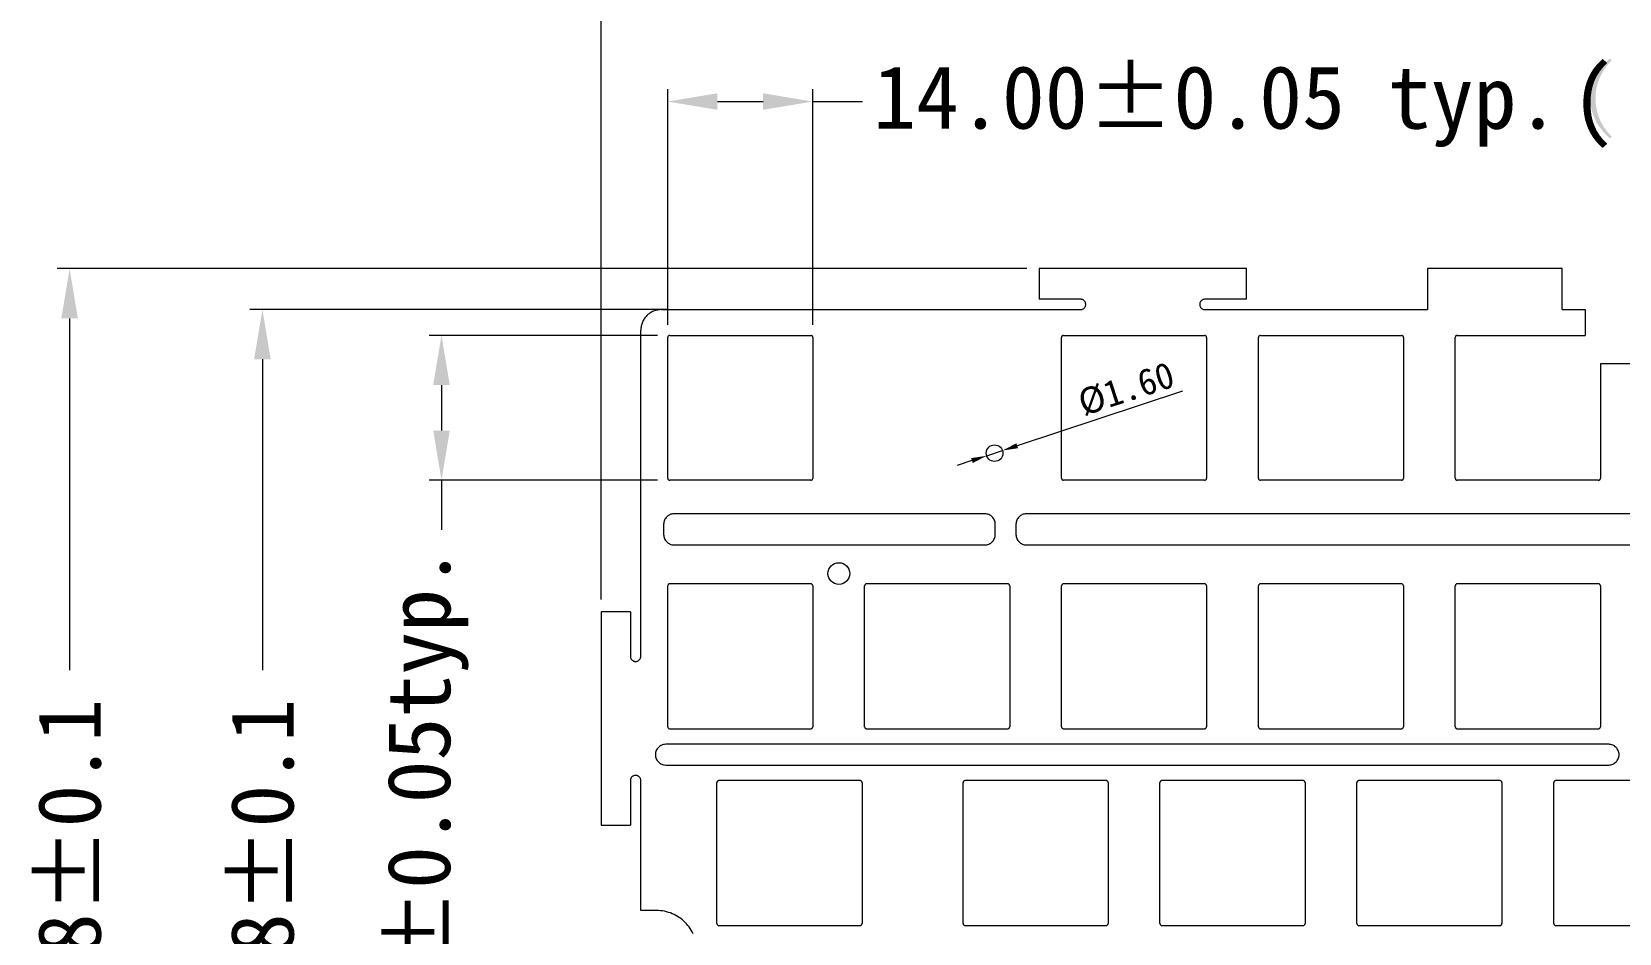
# Model space of a CAD drawing. Header units: millimetres. Extents: x 0 to 2822, y 422 to 2401.
# Drawn here: x 566 to 1183, y 1664 to 2015 of the extents above; entities that cross this region are included whole.
import ezdxf

# ---------------------------------------------------------------- set-up
doc = ezdxf.new("R2010")
doc.units = ezdxf.units.MM

msp = doc.modelspace()

# ---------------------------------------------------------------- hatches: boundary and pattern name
h = msp.add_hatch(color=7)
h.dxf.hatch_style = 2
h.paths.add_polyline_path([(1179.694942, 2003.511396), (1178.935013, 2002.685374), (1178.224119, 2001.844418), (1177.562252, 2000.988527), (1176.949408, 2000.117701), (1176.385578, 1999.231941), (1175.870757, 1998.331247), (1175.404938, 1997.415618), (1174.988115, 1996.485055), (1174.620331, 1995.541725), (1174.301628, 1994.587789), (1174.031991, 1993.623233), (1173.811408, 1992.648045), (1173.639866, 1991.662212), (1173.517352, 1990.66572), (1173.443853, 1989.658557), (1173.419356, 1988.64071), (1173.443853, 1987.591937), (1173.517352, 1986.560217), (1173.639866, 1985.54555), (1173.811408, 1984.547937), (1174.031991, 1983.567376), (1174.301628, 1982.603869), (1174.620331, 1981.657415), (1174.988115, 1980.728015), (1175.404938, 1979.813547), (1175.870757, 1978.911881), (1176.385578, 1978.023006), (1176.949408, 1977.146907), (1177.562252, 1976.283573), (1178.224119, 1975.432989), (1178.935013, 1974.595144), (1179.694942, 1973.770024), (1179.013089, 1973.088171), (1178.087951, 1973.948457), (1177.2225, 1974.823586), (1176.416735, 1975.713573), (1175.670657, 1976.618429), (1174.984265, 1977.538169), (1174.357559, 1978.472804), (1173.790539, 1979.422347), (1173.283206, 1980.386813), (1172.835559, 1981.366234), (1172.447598, 1982.360628), (1172.119323, 1983.369983), (1171.850735, 1984.394285), (1171.641833, 1985.433522), (1171.492617, 1986.48768), (1171.403088, 1987.556747), (1171.373245, 1988.64071), (1171.403088, 1989.692686), (1171.492617, 1990.73401), (1171.641833, 1991.764676), (1171.850735, 1992.784678), (1172.119323, 1993.794008), (1172.447598, 1994.79266), (1172.835559, 1995.780629), (1173.283206, 1996.757906), (1173.790539, 1997.724538), (1174.357559, 1998.680562), (1174.984265, 1999.625968), (1175.670657, 2000.560741), (1176.416735, 2001.484868), (1177.2225, 2002.398337), (1178.087951, 2003.301135), (1179.013089, 2004.193249)])
at = {"true_color": 0x00ffff}
h = msp.add_hatch(color=4, dxfattribs=at)
h.dxf.hatch_style = 2
h.paths.add_polyline_path([(832.293548, 1990.650776), (812.969086, 1987.429914), (832.293548, 1984.209406)])
h = msp.add_hatch(color=4, dxfattribs=at)
h.dxf.hatch_style = 2
h.paths.add_polyline_path([(850.007896, 1990.650776), (869.332709, 1987.429914), (850.007896, 1984.209406)])
h = msp.add_hatch(color=4, dxfattribs=at)
h.dxf.hatch_style = 2
h.paths.add_polyline_path([(577.368035, 1903.127597), (580.588896, 1922.452411), (583.809757, 1903.127597)])
h = msp.add_hatch(color=4, dxfattribs=at)
h.dxf.hatch_style = 2
h.paths.add_polyline_path([(652.280255, 1887.216261), (655.501116, 1906.540722), (658.721624, 1887.216261)])
h = msp.add_hatch(color=4, dxfattribs=at)
h.dxf.hatch_style = 2
h.paths.add_polyline_path([(721.852054, 1877.202558), (725.072916, 1896.527019), (728.293777, 1877.202558)])
h = msp.add_hatch(color=4, dxfattribs=at)
h.dxf.hatch_style = 2
h.paths.add_polyline_path([(721.852054, 1859.488209), (725.072916, 1840.163396), (728.293777, 1859.488209)])
at = {"true_color": 0x00ff00}
h = msp.add_hatch(color=3, dxfattribs=at)
h.dxf.hatch_style = 2
h.paths.add_polyline_path([(948.424111, 1854.565019), (943.002975, 1851.719866), (949.05382, 1852.652964)])
h = msp.add_hatch(color=3, dxfattribs=at)
h.dxf.hatch_style = 2
h.paths.add_polyline_path([(930.833976, 1848.771738), (936.884821, 1849.705188), (931.463685, 1846.860035)])

# ---------------------------------------------------------------- linework, layer by layer
at = {"color": 4, "lineweight": 0, "true_color": 0x00ffff}
for points in [[(787.044823, 1793.865687), (787.044823, 2054.970631)], [(812.968981, 1900.55306), (812.968981, 1992.261171)], [(869.332639, 1900.55306), (869.332639, 1992.261171)], [(832.293548, 1987.42995), (850.007931, 1987.42995)], [(869.332639, 1987.42995), (888.657453, 1987.42995)], [(952.424364, 1922.45234), (575.757887, 1922.45234)], [(813.098873, 1906.540828), (650.669754, 1906.540828)], [(580.588861, 1903.127597), (580.588861, 1766.392341)], [(808.942869, 1896.527124), (720.241483, 1896.527124)], [(655.501081, 1887.216261), (655.501081, 1766.376819)], [(725.07288, 1877.202558), (725.07288, 1859.488174)], [(808.942869, 1840.163466), (720.241483, 1840.163466)], [(725.07288, 1840.163466), (725.07288, 1820.838652)]]:
    msp.add_lwpolyline(points, dxfattribs=at)
at = {"color": 7, "lineweight": 0}
for points in [[(957.255621, 1922.452164), (957.255621, 1910.566727)], [(1037.775067, 1922.452164), (957.255656, 1922.452164)], [(1037.775067, 1910.566763), (1037.775067, 1922.452199)], [(1160.51143, 1922.451987), (1108.173672, 1922.451987)], [(1108.173707, 1922.451987), (1108.173707, 1906.540651)], [(1160.51143, 1906.540651), (1160.51143, 1922.451987)], [(810.553264, 1906.540651), (810.13893, 1906.530174), (809.730035, 1906.499079), (809.327083, 1906.447873), (808.930581, 1906.377062), (808.541035, 1906.287152), (808.158951, 1906.178648), (807.784834, 1906.052056), (807.419192, 1905.907884), (807.062529, 1905.746635), (806.715352, 1905.568818), (806.378167, 1905.374937), (806.05148, 1905.165498), (805.735796, 1904.941008), (805.431623, 1904.701972), (805.139464, 1904.448897), (804.859828, 1904.182288), (804.593219, 1903.902651), (804.340143, 1903.610493), (804.101108, 1903.306319), (803.876617, 1902.990635), (803.667179, 1902.663948), (803.473298, 1902.326763), (803.29548, 1901.979586), (803.134232, 1901.622923), (802.990059, 1901.257281), (802.863468, 1900.883165), (802.754964, 1900.501081), (802.665053, 1900.111534), (802.594242, 1899.715033), (802.543036, 1899.312081), (802.511941, 1898.903185), (802.501464, 1898.488851)], [(810.553264, 1906.540651), (973.359503, 1906.540651)], [(973.359538, 1910.566763), (957.255586, 1910.566763)], [(973.359538, 1906.540651), (973.565331, 1906.551045), (973.765184, 1906.581552), (973.958084, 1906.63116), (974.143019, 1906.698855), (974.318977, 1906.783627), (974.484946, 1906.884463), (974.639912, 1907.000349), (974.782864, 1907.130275), (974.91279, 1907.273227), (975.028677, 1907.428194), (975.129512, 1907.594162), (975.214284, 1907.77012), (975.28198, 1907.955055), (975.331587, 1908.147956), (975.362094, 1908.347808), (975.372488, 1908.553601), (975.362094, 1908.759398), (975.331587, 1908.959262), (975.28198, 1909.152179), (975.214284, 1909.337137), (975.129512, 1909.513122), (975.028677, 1909.67912), (974.91279, 1909.834118), (974.782864, 1909.977104), (974.639912, 1910.107062), (974.484946, 1910.222981), (974.318977, 1910.323846), (974.143019, 1910.408644), (973.958084, 1910.476363), (973.765184, 1910.525988), (973.565331, 1910.556506), (973.359538, 1910.566904)], [(1021.67115, 1910.566763), (1021.465357, 1910.556369), (1021.265504, 1910.525861), (1021.072604, 1910.476252), (1020.887669, 1910.408553), (1020.711711, 1910.323776), (1020.545742, 1910.222933), (1020.390776, 1910.107035), (1020.247824, 1909.977095), (1020.117898, 1909.834124), (1020.002011, 1909.679134), (1019.901176, 1909.513137), (1019.816404, 1909.337145), (1019.748708, 1909.152169), (1019.699101, 1908.959222), (1019.668594, 1908.759315), (1019.6582, 1908.55346), (1019.668594, 1908.347667), (1019.699101, 1908.147814), (1019.748708, 1907.954914), (1019.816404, 1907.769979), (1019.901176, 1907.594021), (1020.002011, 1907.428053), (1020.117898, 1907.273086), (1020.247824, 1907.130134), (1020.390776, 1907.000208), (1020.545742, 1906.884322), (1020.711711, 1906.783486), (1020.887669, 1906.698714), (1021.072604, 1906.631018), (1021.265504, 1906.581411), (1021.465357, 1906.550904), (1021.67115, 1906.54051)], [(1021.671326, 1906.540651), (1108.173848, 1906.540651)], [(1037.775067, 1910.566763), (1021.671467, 1910.566763)], [(1160.51143, 1906.540651), (1169.368622, 1906.540651)], [(1169.368587, 1906.540651), (1169.368587, 1896.527054)], [(802.501394, 1771.722708), (802.501394, 1898.488816)], [(812.968981, 1840.968434), (812.968981, 1895.722015)], [(813.77409, 1896.526948), (813.611777, 1896.510588), (813.46063, 1896.463669), (813.323879, 1896.389431), (813.204751, 1896.291116), (813.106475, 1896.171965), (813.032281, 1896.03522), (812.985397, 1895.884121), (812.969051, 1895.721909)], [(813.77409, 1896.526948), (868.527318, 1896.526948)], [(869.332639, 1895.721839), (869.316278, 1895.88405), (869.269354, 1896.035149), (869.195103, 1896.171895), (869.096763, 1896.291046), (868.97757, 1896.38936), (868.840762, 1896.463598), (868.689575, 1896.510517), (868.527247, 1896.526878)], [(869.332639, 1895.721839), (869.332639, 1840.968258)], [(966.761324, 1896.527124), (966.598996, 1896.510764), (966.447809, 1896.463845), (966.311001, 1896.389607), (966.191808, 1896.291292), (966.093468, 1896.172142), (966.019217, 1896.035396), (965.972293, 1895.884297), (965.955932, 1895.722086)], [(965.956038, 1840.968611), (965.956038, 1895.722191)], [(966.761324, 1896.527124), (1021.514552, 1896.527124)], [(1022.319873, 1895.722015), (1022.303512, 1895.884227), (1022.256588, 1896.035326), (1022.182337, 1896.172071), (1022.083997, 1896.291222), (1021.964804, 1896.389537), (1021.827996, 1896.463774), (1021.676809, 1896.510694), (1021.514481, 1896.527054)], [(1022.319873, 1895.722015), (1022.319873, 1840.968434)], [(1042.449726, 1840.968611), (1042.449726, 1895.722191)], [(1043.254835, 1896.527124), (1043.092522, 1896.510764), (1042.941375, 1896.463845), (1042.804624, 1896.389607), (1042.685496, 1896.291292), (1042.58722, 1896.172142), (1042.513026, 1896.035396), (1042.466142, 1895.884297), (1042.449796, 1895.722086)], [(1043.254835, 1896.527124), (1098.008063, 1896.527124)], [(1098.813384, 1895.722015), (1098.797023, 1895.884227), (1098.750099, 1896.035326), (1098.675848, 1896.172071), (1098.577508, 1896.291222), (1098.458315, 1896.389537), (1098.321507, 1896.463774), (1098.17032, 1896.510694), (1098.007992, 1896.527054)], [(1098.813384, 1895.722015), (1098.813384, 1840.968434)], [(1118.943237, 1840.968611), (1118.943237, 1895.721839)], [(1119.748346, 1896.527124), (1119.586134, 1896.510764), (1119.435035, 1896.463839), (1119.29829, 1896.389589), (1119.179139, 1896.291248), (1119.080824, 1896.172056), (1119.006587, 1896.035247), (1118.959667, 1895.884061), (1118.943307, 1895.721733)], [(1119.748346, 1896.527124), (1169.368657, 1896.527124)], [(1175.306895, 1885.508499), (1175.306895, 1840.96854)], [(1195.436748, 1885.508499), (1175.306895, 1885.508499)], [(812.968981, 1840.968434), (812.985326, 1840.806223), (813.03221, 1840.655124), (813.106405, 1840.518378), (813.20468, 1840.399228), (813.323808, 1840.300913), (813.46056, 1840.226675), (813.611707, 1840.179756), (813.774019, 1840.163396)], [(868.527353, 1840.16329), (813.774125, 1840.16329)], [(868.527353, 1840.16329), (868.689681, 1840.17965), (868.840868, 1840.226569), (868.977676, 1840.300807), (869.096869, 1840.399122), (869.195209, 1840.518272), (869.26946, 1840.655018), (869.316384, 1840.806117), (869.332745, 1840.968329)], [(965.956038, 1840.968611), (965.972399, 1840.806399), (966.019323, 1840.6553), (966.093574, 1840.518555), (966.191914, 1840.399404), (966.311107, 1840.301089), (966.447915, 1840.226851), (966.599102, 1840.179932), (966.76143, 1840.163572)], [(1021.514552, 1840.163466), (966.761324, 1840.163466)], [(1021.514552, 1840.163466), (1021.67688, 1840.179826), (1021.828066, 1840.226746), (1021.964875, 1840.300983), (1022.084067, 1840.399298), (1022.182408, 1840.518449), (1022.256658, 1840.655194), (1022.303583, 1840.806293), (1022.319943, 1840.968505)], [(1042.449726, 1840.968611), (1042.466071, 1840.806399), (1042.512955, 1840.6553), (1042.58715, 1840.518555), (1042.685425, 1840.399404), (1042.804553, 1840.301089), (1042.941305, 1840.226851), (1043.092452, 1840.179932), (1043.254764, 1840.163572)], [(1098.008098, 1840.163466), (1043.25487, 1840.163466)], [(1098.008098, 1840.163466), (1098.170426, 1840.179826), (1098.321613, 1840.226746), (1098.458421, 1840.300983), (1098.577614, 1840.399298), (1098.675954, 1840.518449), (1098.750205, 1840.655194), (1098.797129, 1840.806293), (1098.81349, 1840.968505)], [(1118.943237, 1840.968611), (1118.959597, 1840.806399), (1119.006516, 1840.6553), (1119.080754, 1840.518555), (1119.179069, 1840.399404), (1119.298219, 1840.301089), (1119.434965, 1840.226851), (1119.586064, 1840.179932), (1119.748276, 1840.163572)], [(1174.501786, 1840.163466), (1119.748205, 1840.163466)], [(1174.501786, 1840.163466), (1174.663997, 1840.179826), (1174.815096, 1840.226746), (1174.951842, 1840.300983), (1175.070992, 1840.399298), (1175.169307, 1840.518449), (1175.243545, 1840.655194), (1175.290464, 1840.806293), (1175.306824, 1840.968505)], [(815.404311, 1827.119296), (814.992668, 1827.098512), (814.592919, 1827.037509), (814.207089, 1826.938309), (813.837201, 1826.802937), (813.485277, 1826.633415), (813.153342, 1826.431766), (812.843417, 1826.200013), (812.557527, 1825.94018), (812.297694, 1825.65429), (812.065942, 1825.344366), (811.864293, 1825.01243), (811.69477, 1824.660507), (811.559398, 1824.290618), (811.460199, 1823.904788), (811.399195, 1823.50504), (811.378411, 1823.093396)], [(936.183675, 1827.119296), (815.404206, 1827.119296)], [(940.20961, 1823.093361), (940.188826, 1823.505005), (940.127823, 1823.904753), (940.028624, 1824.290583), (939.893251, 1824.660471), (939.723729, 1825.012395), (939.52208, 1825.34433), (939.290328, 1825.654255), (939.030495, 1825.940145), (938.744604, 1826.199978), (938.43468, 1826.431731), (938.102744, 1826.63338), (937.750821, 1826.802902), (937.380933, 1826.938274), (936.995103, 1827.037474), (936.595354, 1827.098477), (936.18371, 1827.119261)], [(952.287592, 1827.119296), (951.875945, 1827.098512), (951.476185, 1827.037509), (951.090338, 1826.938309), (950.720427, 1826.802937), (950.368477, 1826.633415), (950.036511, 1826.431766), (949.726555, 1826.200013), (949.440632, 1825.94018), (949.180766, 1825.65429), (948.948981, 1825.344366), (948.747303, 1825.01243), (948.577754, 1824.660507), (948.442359, 1824.290618), (948.343142, 1823.904788), (948.282128, 1823.50504), (948.26134, 1823.093396)], [(1274.365801, 1827.119296), (952.287451, 1827.119296)], [(811.378376, 1823.093361), (811.378376, 1819.067461)], [(940.20961, 1819.067426), (940.20961, 1823.093326)], [(948.261516, 1823.093361), (948.261516, 1819.067461)], [(811.378376, 1819.067426), (811.39916, 1818.655782), (811.460163, 1818.256033), (811.559363, 1817.870203), (811.694735, 1817.500315), (811.864257, 1817.148392), (812.065906, 1816.816456), (812.297659, 1816.506531), (812.557492, 1816.220641), (812.843382, 1815.960808), (813.153307, 1815.729056), (813.485242, 1815.527407), (813.837166, 1815.357885), (814.207054, 1815.222512), (814.592884, 1815.123313), (814.992632, 1815.06231), (815.404276, 1815.041526)], [(815.404311, 1815.04149), (936.183781, 1815.04149)], [(936.183675, 1815.04149), (936.595319, 1815.062274), (936.995067, 1815.123278), (937.380897, 1815.222477), (937.750786, 1815.357849), (938.102709, 1815.527371), (938.434645, 1815.72902), (938.744569, 1815.960773), (939.030459, 1816.220606), (939.290292, 1816.506496), (939.522045, 1816.816421), (939.723694, 1817.148356), (939.893216, 1817.50028), (940.028588, 1817.870168), (940.127788, 1818.255998), (940.188791, 1818.655746), (940.209575, 1819.06739)], [(948.261516, 1819.067426), (948.282304, 1818.655782), (948.343319, 1818.256033), (948.442535, 1817.870203), (948.57793, 1817.500315), (948.747479, 1817.148392), (948.949158, 1816.816456), (949.180942, 1816.506531), (949.440808, 1816.220641), (949.726731, 1815.960808), (950.036688, 1815.729056), (950.368653, 1815.527407), (950.720603, 1815.357885), (951.090514, 1815.222512), (951.476361, 1815.123313), (951.876121, 1815.06231), (952.287769, 1815.041526)], [(952.287592, 1815.04149), (1274.365942, 1815.04149)], [(812.968981, 1744.345882), (812.968981, 1799.09911)], [(813.77409, 1799.904431), (813.611777, 1799.88807), (813.46063, 1799.841146), (813.323879, 1799.766895), (813.204751, 1799.668555), (813.106475, 1799.549362), (813.032281, 1799.412554), (812.985397, 1799.261367), (812.969051, 1799.099039)], [(868.527353, 1799.904431), (813.774125, 1799.904431)], [(869.332639, 1799.099145), (869.316278, 1799.261473), (869.269354, 1799.41266), (869.195103, 1799.549468), (869.096763, 1799.668661), (868.97757, 1799.767001), (868.840762, 1799.841252), (868.689575, 1799.888176), (868.527247, 1799.904537)], [(869.332639, 1799.099145), (869.332639, 1744.345917)], [(889.462492, 1744.345882), (889.462492, 1799.09911)], [(890.267636, 1799.904431), (890.105425, 1799.88807), (889.954326, 1799.841146), (889.81758, 1799.766895), (889.698429, 1799.668555), (889.600115, 1799.549362), (889.525877, 1799.412554), (889.478958, 1799.261367), (889.462598, 1799.099039)], [(945.021041, 1799.904431), (890.26746, 1799.904431)], [(945.82615, 1799.099145), (945.80979, 1799.261473), (945.76287, 1799.41266), (945.688633, 1799.549468), (945.590318, 1799.668661), (945.471167, 1799.767001), (945.334422, 1799.841252), (945.183323, 1799.888176), (945.021111, 1799.904537)], [(945.82615, 1799.099145), (945.82615, 1744.345917)], [(966.761324, 1799.904431), (966.598996, 1799.88807), (966.447809, 1799.841146), (966.311001, 1799.766895), (966.191808, 1799.668555), (966.093468, 1799.549362), (966.019217, 1799.412554), (965.972293, 1799.261367), (965.955932, 1799.099039)], [(965.956038, 1744.345882), (965.956038, 1799.09911)], [(1021.514552, 1799.904431), (966.761324, 1799.904431)], [(1022.319873, 1799.099145), (1022.303512, 1799.261473), (1022.256588, 1799.41266), (1022.182337, 1799.549468), (1022.083997, 1799.668661), (1021.964804, 1799.767001), (1021.827996, 1799.841252), (1021.676809, 1799.888176), (1021.514481, 1799.904537)], [(1022.319873, 1799.099145), (1022.319873, 1744.345917)], [(1042.449726, 1744.345882), (1042.449726, 1799.09911)], [(1043.254835, 1799.904431), (1043.092522, 1799.88807), (1042.941375, 1799.841146), (1042.804624, 1799.766895), (1042.685496, 1799.668555), (1042.58722, 1799.549362), (1042.513026, 1799.412554), (1042.466142, 1799.261367), (1042.449796, 1799.099039)], [(1098.008098, 1799.904431), (1043.25487, 1799.904431)], [(1098.813384, 1799.099145), (1098.797023, 1799.261473), (1098.750099, 1799.41266), (1098.675848, 1799.549468), (1098.577508, 1799.668661), (1098.458315, 1799.767001), (1098.321507, 1799.841252), (1098.17032, 1799.888176), (1098.007992, 1799.904537)], [(1098.813384, 1799.099145), (1098.813384, 1744.345917)], [(1118.943237, 1744.345882), (1118.943237, 1799.09911)], [(1119.748346, 1799.904431), (1119.586134, 1799.88807), (1119.435035, 1799.841146), (1119.29829, 1799.766895), (1119.179139, 1799.668555), (1119.080824, 1799.549362), (1119.006587, 1799.412554), (1118.959667, 1799.261367), (1118.943307, 1799.099039)], [(1174.501786, 1799.904431), (1119.748205, 1799.904431)], [(1175.306895, 1799.099145), (1175.290535, 1799.261473), (1175.243615, 1799.41266), (1175.169378, 1799.549468), (1175.071063, 1799.668661), (1174.951912, 1799.767001), (1174.815167, 1799.841252), (1174.664068, 1799.888176), (1174.501856, 1799.904537)], [(1175.306895, 1799.099145), (1175.306895, 1744.345917)], [(798.475458, 1789.034466), (787.044753, 1789.034466)], [(787.044823, 1789.034466), (787.044823, 1706.099232)], [(798.475458, 1789.034466), (798.475458, 1771.722954)], [(798.475458, 1771.722708), (798.485852, 1771.516915), (798.516359, 1771.317062), (798.565967, 1771.124162), (798.633663, 1770.939227), (798.718434, 1770.763269), (798.81927, 1770.5973), (798.935157, 1770.442334), (799.065082, 1770.299381), (799.208035, 1770.169456), (799.363001, 1770.053569), (799.528969, 1769.952734), (799.704927, 1769.867962), (799.889863, 1769.800266), (800.082763, 1769.750658), (800.282615, 1769.720151), (800.488408, 1769.709758), (800.694201, 1769.720151), (800.894054, 1769.750658), (801.086954, 1769.800266), (801.271889, 1769.867962), (801.447847, 1769.952734), (801.613816, 1770.053569), (801.768782, 1770.169456), (801.911734, 1770.299381), (802.04166, 1770.442334), (802.157547, 1770.5973), (802.258382, 1770.763269), (802.343154, 1770.939227), (802.41085, 1771.124162), (802.460457, 1771.317062), (802.490964, 1771.516915), (802.501358, 1771.722708)], [(812.968981, 1744.345882), (812.985326, 1744.183554), (813.03221, 1744.032367), (813.106405, 1743.895559), (813.20468, 1743.776366), (813.323808, 1743.678026), (813.46056, 1743.603775), (813.611707, 1743.556851), (813.774019, 1743.54049)], [(813.77409, 1743.540596), (868.527318, 1743.540596)], [(868.527353, 1743.540596), (868.689681, 1743.556957), (868.840868, 1743.603881), (868.977676, 1743.678132), (869.096869, 1743.776472), (869.195209, 1743.895665), (869.26946, 1744.032473), (869.316384, 1744.18366), (869.332745, 1744.345988)], [(889.462492, 1744.345882), (889.478852, 1744.183554), (889.525771, 1744.032367), (889.600009, 1743.895559), (889.698324, 1743.776366), (889.817474, 1743.678026), (889.95422, 1743.603775), (890.105319, 1743.556851), (890.267531, 1743.54049)], [(890.267636, 1743.540596), (945.021217, 1743.540596)], [(945.021041, 1743.540596), (945.183252, 1743.556957), (945.334351, 1743.603881), (945.471097, 1743.678132), (945.590247, 1743.776472), (945.688562, 1743.895665), (945.7628, 1744.032473), (945.809719, 1744.18366), (945.826079, 1744.345988)], [(965.956038, 1744.345882), (965.972399, 1744.183554), (966.019323, 1744.032367), (966.093574, 1743.895559), (966.191914, 1743.776366), (966.311107, 1743.678026), (966.447915, 1743.603775), (966.599102, 1743.556851), (966.76143, 1743.54049)], [(966.761324, 1743.540596), (1021.514552, 1743.540596)], [(1021.514552, 1743.540596), (1021.67688, 1743.556957), (1021.828066, 1743.603881), (1021.964875, 1743.678132), (1022.084067, 1743.776472), (1022.182408, 1743.895665), (1022.256658, 1744.032473), (1022.303583, 1744.18366), (1022.319943, 1744.345988)], [(1042.449726, 1744.345882), (1042.466071, 1744.183554), (1042.512955, 1744.032367), (1042.58715, 1743.895559), (1042.685425, 1743.776366), (1042.804553, 1743.678026), (1042.941305, 1743.603775), (1043.092452, 1743.556851), (1043.254764, 1743.54049)], [(1043.254835, 1743.540596), (1098.008063, 1743.540596)], [(1098.008098, 1743.540596), (1098.170426, 1743.556957), (1098.321613, 1743.603881), (1098.458421, 1743.678132), (1098.577614, 1743.776472), (1098.675954, 1743.895665), (1098.750205, 1744.032473), (1098.797129, 1744.18366), (1098.81349, 1744.345988)], [(1118.943237, 1744.345882), (1118.959597, 1744.183554), (1119.006516, 1744.032367), (1119.080754, 1743.895559), (1119.179069, 1743.776366), (1119.298219, 1743.678026), (1119.434965, 1743.603775), (1119.586064, 1743.556851), (1119.748276, 1743.54049)], [(1119.748346, 1743.540596), (1174.501927, 1743.540596)], [(1174.501786, 1743.540596), (1174.663997, 1743.556957), (1174.815096, 1743.603881), (1174.951842, 1743.678132), (1175.070992, 1743.776472), (1175.169307, 1743.895665), (1175.243545, 1744.032473), (1175.290464, 1744.18366), (1175.306824, 1744.345988)], [(812.183486, 1737.501711), (811.771842, 1737.480927), (811.372093, 1737.419924), (810.986263, 1737.320724), (810.616375, 1737.185352), (810.264452, 1737.01583), (809.932516, 1736.814181), (809.622591, 1736.582428), (809.336701, 1736.322595), (809.076868, 1736.036705), (808.845116, 1735.72678), (808.643467, 1735.394845), (808.473945, 1735.042921), (808.338572, 1734.673033), (808.239373, 1734.287203), (808.17837, 1733.887455), (808.157586, 1733.475811), (808.17837, 1733.064167), (808.239373, 1732.664418), (808.338572, 1732.278589), (808.473945, 1731.9087), (808.643467, 1731.556777), (808.845116, 1731.224841), (809.076868, 1730.914917), (809.336701, 1730.629026), (809.622591, 1730.369193), (809.932516, 1730.137441), (810.264452, 1729.935792), (810.616375, 1729.76627), (810.986263, 1729.630897), (811.372093, 1729.531698), (811.771842, 1729.470695), (812.183486, 1729.449911)], [(1178.547512, 1737.501711), (812.183556, 1737.501711)], [(1178.547512, 1729.449805), (1178.959156, 1729.470589), (1179.358904, 1729.531592), (1179.744734, 1729.630792), (1180.114622, 1729.766164), (1180.466546, 1729.935686), (1180.798481, 1730.137335), (1181.108406, 1730.369088), (1181.394296, 1730.628921), (1181.654129, 1730.914811), (1181.885882, 1731.224735), (1182.08753, 1731.556671), (1182.257053, 1731.908594), (1182.392425, 1732.278483), (1182.491624, 1732.664313), (1182.552628, 1733.064061), (1182.573412, 1733.475705), (1182.552628, 1733.887349), (1182.491624, 1734.287097), (1182.392425, 1734.672927), (1182.257053, 1735.042816), (1182.08753, 1735.394739), (1181.885882, 1735.726675), (1181.654129, 1736.036599), (1181.394296, 1736.322489), (1181.108406, 1736.582322), (1180.798481, 1736.814075), (1180.466546, 1737.015724), (1180.114622, 1737.185246), (1179.744734, 1737.320618), (1179.358904, 1737.419818), (1178.959156, 1737.480821), (1178.547512, 1737.501605)], [(812.183486, 1729.449805), (1178.547441, 1729.449805)], [(798.475458, 1723.411096), (798.475458, 1706.099232)], [(802.501394, 1723.41092), (802.491, 1723.616713), (802.460493, 1723.816565), (802.410885, 1724.009465), (802.343189, 1724.194401), (802.258417, 1724.370359), (802.157582, 1724.536327), (802.041695, 1724.691294), (801.91177, 1724.834246), (801.768817, 1724.964171), (801.613851, 1725.080058), (801.447882, 1725.180894), (801.271924, 1725.265665), (801.086989, 1725.333361), (800.894089, 1725.382969), (800.694236, 1725.413476), (800.488444, 1725.42387), (800.282651, 1725.413476), (800.082798, 1725.382969), (799.889898, 1725.333361), (799.704963, 1725.265665), (799.529005, 1725.180894), (799.363036, 1725.080058), (799.20807, 1724.964171), (799.065118, 1724.834246), (798.935192, 1724.691294), (798.819305, 1724.536327), (798.71847, 1724.370359), (798.633698, 1724.194401), (798.566002, 1724.009465), (798.516394, 1723.816565), (798.485888, 1723.616713), (798.475494, 1723.41092)], [(802.501394, 1672.883582), (802.501394, 1723.410884)], [(832.092358, 1667.852194), (832.092358, 1722.605775)], [(832.897468, 1723.410743), (832.735256, 1723.394383), (832.584157, 1723.347464), (832.447412, 1723.273226), (832.328261, 1723.174911), (832.229946, 1723.055761), (832.155708, 1722.919015), (832.108789, 1722.767916), (832.092429, 1722.605704)], [(887.650731, 1723.410743), (832.897503, 1723.410743)], [(888.456017, 1722.605634), (888.439656, 1722.767846), (888.392732, 1722.918945), (888.318481, 1723.05569), (888.220141, 1723.174841), (888.100948, 1723.273156), (887.96414, 1723.347393), (887.812953, 1723.394313), (887.650625, 1723.410673)], [(888.456017, 1722.605634), (888.456017, 1667.852053)], [(928.514568, 1723.410743), (928.35224, 1723.394383), (928.201054, 1723.347464), (928.064245, 1723.273226), (927.945053, 1723.174911), (927.846712, 1723.055761), (927.772462, 1722.919015), (927.725537, 1722.767916), (927.709177, 1722.605704)], [(927.709282, 1667.852194), (927.709282, 1722.605775)], [(983.267796, 1723.410743), (928.514568, 1723.410743)], [(984.072906, 1722.605634), (984.05656, 1722.767846), (984.009676, 1722.918945), (983.935481, 1723.05569), (983.837206, 1723.174841), (983.718078, 1723.273156), (983.581326, 1723.347393), (983.43018, 1723.394313), (983.267867, 1723.410673)], [(984.072906, 1722.605634), (984.072906, 1667.852053)], [(1005.008079, 1723.410743), (1004.845751, 1723.394383), (1004.694565, 1723.347464), (1004.557757, 1723.273226), (1004.438564, 1723.174911), (1004.340224, 1723.055761), (1004.265973, 1722.919015), (1004.219049, 1722.767916), (1004.202688, 1722.605704)], [(1004.202794, 1667.852194), (1004.202794, 1722.605775)], [(1059.761343, 1723.410743), (1005.008115, 1723.410743)], [(1060.566628, 1722.605634), (1060.550268, 1722.767846), (1060.503343, 1722.918945), (1060.429093, 1723.05569), (1060.330752, 1723.174841), (1060.21156, 1723.273156), (1060.074751, 1723.347393), (1059.923565, 1723.394313), (1059.761237, 1723.410673)], [(1060.566628, 1722.605634), (1060.566628, 1667.852053)], [(1080.696481, 1667.852194), (1080.696481, 1722.605775)], [(1081.501591, 1723.410743), (1081.339379, 1723.394383), (1081.18828, 1723.347464), (1081.051534, 1723.273226), (1080.932384, 1723.174911), (1080.834069, 1723.055761), (1080.759831, 1722.919015), (1080.712912, 1722.767916), (1080.696552, 1722.605704)], [(1136.25503, 1723.410743), (1081.501449, 1723.410743)], [(1137.060139, 1722.605634), (1137.043779, 1722.767846), (1136.99686, 1722.918945), (1136.922622, 1723.05569), (1136.824307, 1723.174841), (1136.705157, 1723.273156), (1136.568411, 1723.347393), (1136.417312, 1723.394313), (1136.255101, 1723.410673)], [(1137.060139, 1722.605634), (1137.060139, 1667.852053)], [(1157.995278, 1723.410743), (1157.83295, 1723.394383), (1157.681763, 1723.347464), (1157.544955, 1723.273226), (1157.425762, 1723.174911), (1157.327422, 1723.055761), (1157.253171, 1722.919015), (1157.206247, 1722.767916), (1157.189886, 1722.605704)], [(1157.189992, 1667.852194), (1157.189992, 1722.605775)], [(1212.748541, 1723.410743), (1157.995313, 1723.410743)], [(787.044823, 1706.099303), (798.475529, 1706.099303)], [(808.527402, 1672.883582), (802.501252, 1672.883582)], [(822.861765, 1663.87541), (822.510579, 1664.561095), (822.127667, 1665.227045), (821.714029, 1665.872259), (821.270664, 1666.49574), (820.79857, 1667.096488), (820.298747, 1667.673503), (819.772194, 1668.225786), (819.219911, 1668.752339), (818.642896, 1669.252162), (818.042148, 1669.724255), (817.418668, 1670.167621), (816.773453, 1670.581259), (816.107503, 1670.964171), (815.421818, 1671.315357), (814.717396, 1671.633818), (813.995236, 1671.918555), (813.256339, 1672.168569), (812.501702, 1672.38286), (811.732325, 1672.56043), (810.949208, 1672.700279), (810.153349, 1672.801409), (809.345747, 1672.862819), (808.527402, 1672.883511)], [(832.092358, 1667.852194), (832.108718, 1667.689983), (832.155638, 1667.538884), (832.229876, 1667.402138), (832.32819, 1667.282988), (832.447341, 1667.184673), (832.584086, 1667.110435), (832.735186, 1667.063516), (832.897397, 1667.047156)], [(832.897468, 1667.047085), (887.650696, 1667.047085)], [(887.650731, 1667.047085), (887.813059, 1667.063445), (887.964246, 1667.110365), (888.101054, 1667.184602), (888.220246, 1667.282917), (888.318587, 1667.402068), (888.392837, 1667.538813), (888.439762, 1667.689912), (888.456122, 1667.852124)], [(927.709282, 1667.852194), (927.725643, 1667.689983), (927.772568, 1667.538884), (927.846818, 1667.402138), (927.945159, 1667.282988), (928.064351, 1667.184673), (928.201159, 1667.110435), (928.352346, 1667.063516), (928.514674, 1667.047156)], [(928.514568, 1667.047085), (983.267796, 1667.047085)], [(983.267796, 1667.047085), (983.430109, 1667.063445), (983.581256, 1667.110365), (983.718007, 1667.184602), (983.837135, 1667.282917), (983.935411, 1667.402068), (984.009605, 1667.538813), (984.056489, 1667.689912), (984.072835, 1667.852124)], [(1004.202794, 1667.852194), (1004.219154, 1667.689983), (1004.266079, 1667.538884), (1004.340329, 1667.402138), (1004.43867, 1667.282988), (1004.557862, 1667.184673), (1004.694671, 1667.110435), (1004.845857, 1667.063516), (1005.008185, 1667.047156)], [(1005.008079, 1667.047085), (1059.761307, 1667.047085)], [(1059.761343, 1667.047085), (1059.923671, 1667.063445), (1060.074857, 1667.110365), (1060.211665, 1667.184602), (1060.330858, 1667.282917), (1060.429198, 1667.402068), (1060.503449, 1667.538813), (1060.550373, 1667.689912), (1060.566734, 1667.852124)], [(1080.696481, 1667.852194), (1080.712841, 1667.689983), (1080.759761, 1667.538884), (1080.833998, 1667.402138), (1080.932313, 1667.282988), (1081.051464, 1667.184673), (1081.188209, 1667.110435), (1081.339308, 1667.063516), (1081.50152, 1667.047156)], [(1081.501591, 1667.047085), (1136.255171, 1667.047085)], [(1136.25503, 1667.047085), (1136.417242, 1667.063445), (1136.568341, 1667.110365), (1136.705086, 1667.184602), (1136.824237, 1667.282917), (1136.922552, 1667.402068), (1136.996789, 1667.538813), (1137.043709, 1667.689912), (1137.060069, 1667.852124)], [(1157.189992, 1667.852194), (1157.206353, 1667.689983), (1157.253277, 1667.538884), (1157.327528, 1667.402138), (1157.425868, 1667.282988), (1157.545061, 1667.184673), (1157.681869, 1667.110435), (1157.833056, 1667.063516), (1157.995384, 1667.047156)], [(1157.995278, 1667.047085), (1212.748506, 1667.047085)]]:
    msp.add_lwpolyline(points, dxfattribs=at)
at = {"color": 3, "lineweight": 0, "true_color": 0x00ff00}
for points in [[(1012.987419, 1874.768955), (948.738824, 1853.608991)], [(936.88475, 1849.705011), (943.002975, 1851.719725)], [(931.148866, 1847.815886), (925.413052, 1845.926761)]]:
    msp.add_lwpolyline(points, dxfattribs=at)
at = {"color": 7, "lineweight": 0}
for centre, radius in [((939.943863, 1850.712545), 3.220773), ((879.455386, 1803.904366), 4.227336)]:
    msp.add_circle(centre, radius, dxfattribs=at)

# ---------------------------------------------------------------- texts
at = {"color": 7, "attachment_point": 1}
for s, insert, char_height in [('{\\fSimSun|b0|i0|c0;14.00±0.05 typ.}', (892.805866, 2001.389407), 24.491643), ('{\\fSimSun|b0|i0|c0;(}', (1163.869562, 2001.169006), 25.079461)]:
    msp.add_mtext(s, dxfattribs=dict(at, insert=insert, char_height=char_height))
at = {"color": 3, "true_color": 0x00ff00, "insert": (971.340706, 1874.827723), "char_height": 10.204854, "attachment_point": 1, "rotation": 18}
msp.add_mtext('{\\fSimSun|b0|i0|c0;Ø1.60}', dxfattribs=at)
at = {"color": 7, "char_height": 24.491643, "attachment_point": 7, "rotation": 90}
for s, insert in [('{\\fSimSun|b0|i0|c0;14.00±0.05typ.}', (735.605056, 1564.624842)), ('{\\fSimSun|b0|i0|c0;126.88±0.1}', (593.077322, 1571.861334)), ('{\\fSimSun|b0|i0|c0;118.98±0.1}', (667.989545, 1571.8459))]:
    msp.add_mtext(s, dxfattribs=dict(at, insert=insert))

doc.saveas('drawing.dxf')
